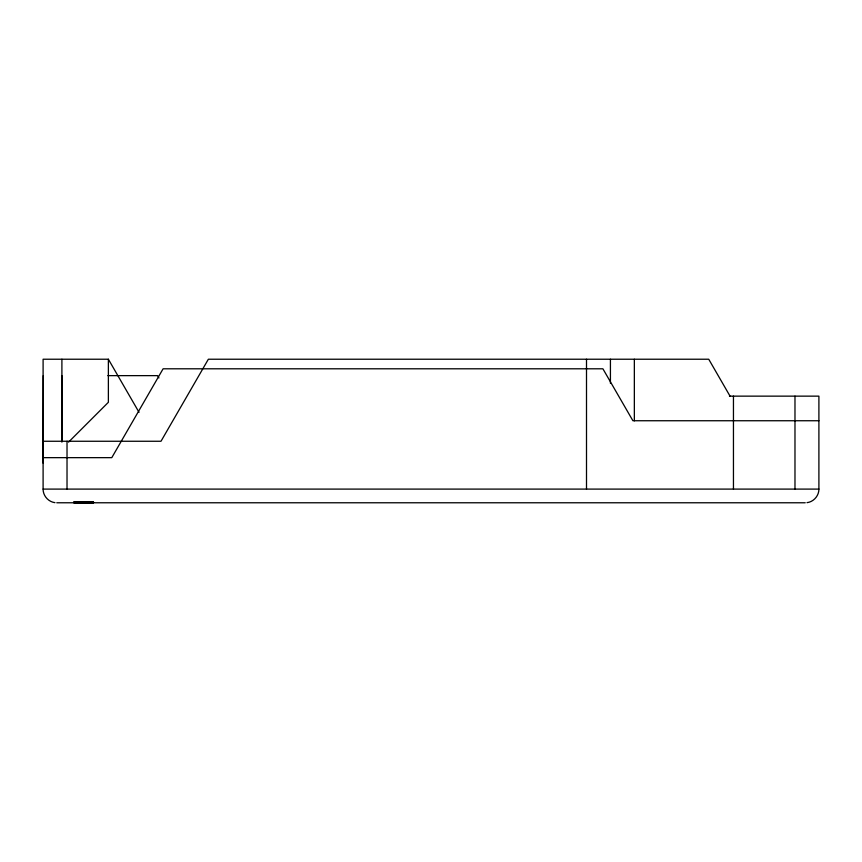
<?xml version="1.0" encoding="UTF-8"?>
<svg xmlns="http://www.w3.org/2000/svg" width="862" height="862" viewBox="0 0 862 862"><rect width="100%" height="100%" fill="white"/><g stroke="black" fill="none" stroke-linecap="round" stroke-linejoin="round"><path stroke-width="1.29" d="M43.1 463.12L43.305 375.638M61.892 441.516L61.892 375.638M729.467 396.143L818.9 396.143L818.9 489.099C819.008 495.758 813.631 501.889 807.015 502.654M68.54 442.131L108.375 402.295L108.375 359.228L43.1 359.228L43.1 489.099C42.992 495.758 48.369 501.889 54.985 502.654M107.847 375.638L157.584 375.638L158.92 377.944M818.9 420.742L632.902 420.742L602.904 368.796L163.101 368.796L111.791 457.657L43.1 457.657M43.1 441.258L161 441.258L208.356 359.228L708.736 359.228L730.039 396.143M43.1 489.099L818.9 489.099M56.773 502.772L805.227 502.772M108.375 359.228L139.03 412.316M794.979 396.143L794.979 489.099M733.454 396.143L733.454 489.099M634.346 359.228L634.346 420.828M610.425 359.228L610.425 383.331M586.505 359.228L586.505 489.099M93.527 502.083L93.527 502.772L93.322 502.083M93.193 502.083L93.193 502.772M93.021 502.083L93.053 502.772M92.87 502.083L92.88 502.772M92.74 502.083L92.74 502.772M92.493 502.083L92.493 502.772M92.115 502.083L92.234 502.772M91.792 502.083L91.868 502.772M91.555 502.083L91.555 502.772M91.07 502.083L91.038 502.772M90.941 502.083L90.941 502.772M90.736 502.083L90.736 502.772M90.521 502.083L90.521 502.772M89.896 502.083L89.81 502.772M89.702 502.083L89.713 502.772M89.4 502.083L89.379 502.772M88.915 502.083L88.894 502.772M88.452 502.083L88.452 502.772M88.053 502.083L88.075 502.772M87.827 502.083L87.827 502.772M87.698 502.083L87.698 502.772M86.89 502.083L86.954 502.772M86.728 502.083L86.771 502.772M86.609 502.083L86.609 502.772M86.222 502.083L86.222 502.772M86.125 502.083L86.103 502.772M85.801 502.083L85.801 502.772M85.64 502.083L85.64 502.772M85.564 502.083L85.467 502.772M85.327 502.083L85.295 502.772L85.209 502.083M84.799 502.083L84.799 502.772M84.659 502.083L84.659 502.772M84.142 502.083L83.991 502.772M83.873 502.083L83.873 502.772M83.797 502.083L83.765 502.772M83.345 502.083L83.345 502.772M83.097 502.083L83.226 502.772M82.666 502.083L82.655 502.772M82.375 502.083L82.375 502.772M82.299 502.083L82.289 502.772M82.17 502.083L82.17 502.772M81.987 502.083L81.987 502.772M81.534 502.083L81.534 502.772M81.351 502.083L81.351 502.772M81.233 502.083L81.233 502.772M81.017 502.083L81.028 502.772M80.78 502.083L80.78 502.772M80.726 502.083L80.726 502.772M80.285 502.083L80.285 502.772M79.95 502.083L79.864 502.772M79.778 502.083L79.778 502.772M79.573 502.083L79.573 502.772M79.196 502.083L79.196 502.772M78.948 502.083L79.067 502.772M78.808 502.083L78.83 502.772M78.604 502.083L78.69 502.772M78.464 502.083L78.453 502.772L78.388 502.083M78.183 502.083L78.194 502.772M77.602 502.083L77.602 502.772M77.505 502.083L77.505 502.772M77.321 502.083L77.321 502.772M77.117 502.083L76.998 502.772M76.88 502.772L76.804 502.083L76.783 502.772M76.556 502.083L76.556 502.772M76.352 502.083L76.352 502.772M75.942 502.083L76.061 502.772M75.845 502.083L75.727 502.772M75.554 502.083L75.554 502.772M75.371 502.083L75.371 502.772M75.209 502.083L75.209 502.772M74.832 502.083L74.832 502.772M74.649 502.083L74.725 502.772M74.498 502.083L74.628 502.772M74.294 502.083L74.423 502.772M74.175 502.083L74.143 502.772L74.089 502.083M73.744 502.083L73.744 502.772M67.02 441.258L67.02 489.099M61.902 359.228L61.902 442.087M90.133 502.772L90.133 502.083L90.079 502.772M89.206 502.772L89.228 502.083L89.185 502.772M88.689 502.772L88.689 502.083L88.56 502.772M77.903 502.772L77.903 502.083L77.806 502.772"/></g></svg>
